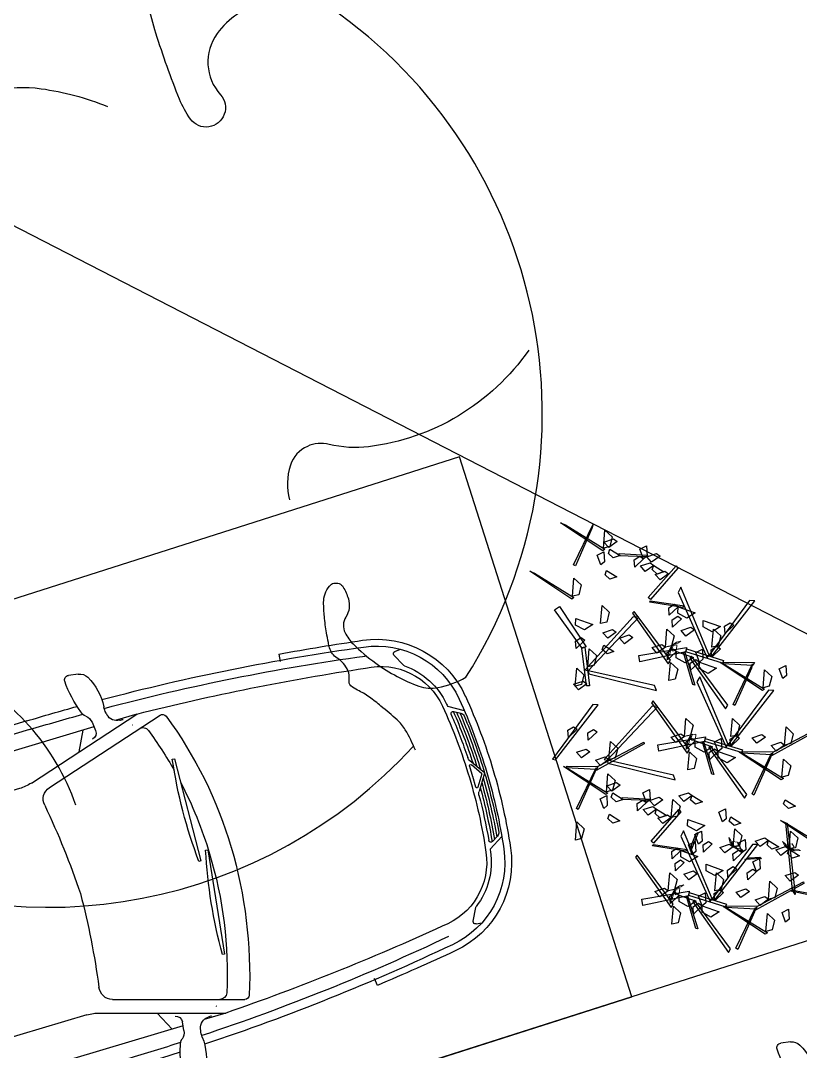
# Model space of a CAD drawing. Header units: inches. Extents: x -18604 to 2753, y -9056 to 3482.
# Drawn here: x -9486.5 to -9142.5, y 1829.1 to 2283.5 of the extents above; entities that cross this region are included whole.
import ezdxf

# ---------------------------------------------------------------- set-up
doc = ezdxf.new("R2010")
doc.units = ezdxf.units.IN
doc.layers.add('MOBIL', color=7, linetype='Continuous', lineweight=0)
doc.layers.add('vegetação', color=85, linetype='Continuous')

# ---------------------------------------------------------------- blocks, each defined once
blk = doc.blocks.new('astra1_pb')
for p, q in [((-0.2675, 0.9303), (-0.2245, 0.9372)), ((0.0086, 0.7974), (1.6168, 0.7974)), ((1.9177, 0.7846), (1.9187, 0.8046)), ((2.2357, 0.7855), (2.307, 0.7795)), ((-1.1401, 0.762), (-1.1366, 0.7287)), ((-0.3356, 0.7305), (-0.3373, 0.7226)), ((2.234, 0.7656), (2.3054, 0.7595)), ((2.2643, 0.6503), (2.2738, 0.7622)), ((-0.4642, 0.6877), (-0.3648, 0.6877)), ((0.0683, 0.5289), (-0.4642, 0.6877)), ((-0.2647, 0.7092), (-0.2691, 0.6699)), ((-0.2672, 0.6874), (1.6168, 0.6874)), ((-0.1734, 0.601), (-0.2174, 0.6877)), ((0.6873, 0.6877), (0.6921, 0.5205)), ((0.7114, 0.6877), (0.7114, 0.5205)), ((0.7355, 0.6877), (0.7307, 0.5205)), ((1.4986, 0.5205), (1.5232, 0.6877)), ((1.5188, 0.5205), (1.5434, 0.6877)), ((1.5391, 0.5205), (1.5636, 0.6877)), ((-0.002, 0.4872), (-0.5612, 0.6541)), ((2.2643, 0.6503), (2.228, 0.5472)), ((2.3489, 0.6444), (2.3982, 0.6507)), ((-1.6337, 0.6267), (-1.66, 0.6292)), ((-1.6256, 0.6123), (-1.653, 0.5574)), ((2.2233, 0.4321), (2.3428, 0.6333)), ((0.1255, 0.5205), (2.1903, 0.5205)), ((-1.7876, 0.3286), (-1.853, 0.2901)), ((-1.7876, -0.3286), (-1.853, -0.2901)), ((2.2233, -0.4321), (2.3428, -0.6333)), ((-0.002, -0.4872), (-0.5612, -0.6541)), ((0.0683, -0.5289), (-0.4642, -0.6877)), ((0.1255, -0.5205), (2.1903, -0.5205)), ((0.6873, -0.6877), (0.6921, -0.5205)), ((0.7114, -0.6877), (0.7114, -0.5205)), ((0.7355, -0.6877), (0.7307, -0.5205)), ((1.4986, -0.5205), (1.5232, -0.6877)), ((1.5188, -0.5205), (1.5434, -0.6877)), ((1.5391, -0.5205), (1.5636, -0.6877)), ((-1.6256, -0.6123), (-1.653, -0.5574)), ((2.2643, -0.6503), (2.228, -0.5472)), ((-1.6337, -0.6267), (-1.66, -0.6292)), ((-0.1734, -0.601), (-0.2174, -0.6877)), ((-0.2647, -0.7092), (-0.2691, -0.6699)), ((2.2643, -0.6503), (2.2738, -0.7622)), ((2.3489, -0.6444), (2.3982, -0.6507)), ((-0.4642, -0.6877), (-0.3648, -0.6877)), ((-0.3356, -0.7305), (-0.3373, -0.7226)), ((-0.2672, -0.6874), (1.6168, -0.6874)), ((-1.1401, -0.762), (-1.1366, -0.7287)), ((2.234, -0.7656), (2.3054, -0.7595)), ((0.0086, -0.7974), (1.6168, -0.7974)), ((1.9177, -0.7846), (1.9187, -0.8046)), ((2.2357, -0.7855), (2.307, -0.7795)), ((-0.2675, -0.9303), (-0.2245, -0.9372))]:
    blk.add_line(p, q)
at = {"color": 9}
for p, q in [((0.3962, 0.7924), (0.3962, 0.7974)), ((0.4112, 0.7774), (0.6401, 0.7774)), ((0.6551, 0.7924), (0.6551, 0.7974)), ((1.3006, 0.7924), (1.3006, 0.7974)), ((1.3156, 0.7774), (1.4356, 0.7774)), ((1.4506, 0.7924), (1.4506, 0.7974)), ((0.0086, 0.7574), (1.6168, 0.7574)), ((-0.5575, 0.452), (-0.567, 0.4516)), ((-0.567, 0.4516), (-0.5505, -0.0132)), ((-1.8076, 0.2994), (-1.8357, 0.2828)), ((2.4383, 0.1605), (2.3983, 0.1587)), ((-1.8601, 0.0003), (-1.8136, 0.0706)), ((-1.8481, 0.0003), (-1.8144, 0.0512)), ((-1.8052, 0.0485), (-1.8052, 0.0003)), ((-0.5838, 0.0256), (-0.5932, 0.0244)), ((-0.5932, 0.0244), (-0.5326, -0.4368)), ((-1.8601, -0.0003), (-1.8136, -0.0706)), ((-1.8481, -0.0003), (-1.8144, -0.0512)), ((-1.8052, -0.0485), (-1.8052, -0.0003)), ((-0.5505, -0.0132), (-0.541, -0.0129)), ((2.4383, -0.1605), (2.3983, -0.1587)), ((-1.8076, -0.2994), (-1.8357, -0.2828)), ((-0.5326, -0.4368), (-0.5232, -0.4355)), ((0.0086, -0.7574), (1.6168, -0.7574)), ((0.3962, -0.7924), (0.3962, -0.7974)), ((0.4112, -0.7774), (0.6401, -0.7774)), ((0.6551, -0.7924), (0.6551, -0.7974)), ((1.3006, -0.7924), (1.3006, -0.7974)), ((1.3156, -0.7774), (1.4356, -0.7774)), ((1.4506, -0.7924), (1.4506, -0.7974))]:
    blk.add_line(p, q, dxfattribs=at)
for centre, radius, start, end in [((-0.2595, 0.8809), 0.05, 99.2101, 151.2266), ((-0.6929, 0.9365), 0.4919, 339.878, 357.6913), ((-0.2213, 0.9175), 0.02, 357.6913, 99.2101), ((-0.0795, 0.7821), 0.2554, 151.2266, 184.9942), ((-0.0361, -8.8626), 9.66, 91.77073, 98.76148), ((0.0086, -12.0032), 12.8006, 90, 91.03052), ((0.4079, 0.699), 0.3037, 357.8813, 18.9108), ((1.3885, 0.6959), 0.1552, 356.9873, 40.8552), ((1.0184, -16.8359), 17.6434, 86.04929, 88.05621), ((1.0184, -16.8359), 17.6634, 86.04929, 87.0782), ((2.2969, 0.6599), 0.12, 11.2743, 85.133), ((0.0467, -9.9744), 10.8018, 96.3074, 98.29586), ((-0.4335, 0.7511), 0.1, 348.1083, 4.9942), ((-0.215, 0.7036), 0.05, 128.1727, 173.5799), ((-0.2713, 0.7753), 0.0411, 308.1727, 348.7801), ((2.2969, 0.6599), 0.1, 11.2743, 85.133), ((-1.4498, 0.2889), 0.43, 98.2959, 171.9694), ((-1.4498, 0.2889), 0.4, 98.2959, 171.9694), ((0.2453, -20.8925), 21.5846, 91.6727, 91.71269), ((-0.3862, 0.7329), 0.05, 271.6727, 348.1083), ((1.2507, -11.3934), 12.0862, 85.18943, 88.27989), ((0.3618, -20.9112), 21.7077, 84.87879, 84.95798), ((2.2952, 0.66), 0.05, 10.5383, 85.133), ((-1.0133, 0), 3.4953, 0, 11.2743), ((1.1984, 0.0059), 1.8941, 160.3901, 180.0138), ((-0.5669, 0.6349), 0.02, 73.3881, 160.3901), ((-0.2393, 0.6665), 0.03, 173.5799, 258.0136), ((-1.0133, 0.0445), 3.4153, 10.1152, 10.5383), ((-1.0133, 0), 3.4753, 0, 11.2743), ((-1.6346, 0.6168), 0.01, 333.5251, 84.6577), ((1.1984, 0.0059), 1.7941, 160.5282, 167.22), ((-0.4647, 0.594), 0.03, 73.3881, 160.5282), ((-1.0133, 0), 3.4153, 0, 10.6867), ((-1.4693, 0.2939), 0.32, 125.7107, 171.9063), ((-1.6619, 0.5619), 0.01, 305.7107, 333.5251), ((2.1903, 0.5605), 0.04, 270, 340.5991), ((0.1255, 0.7205), 0.2, 253.3881, 270), ((-0.0192, 0.4297), 0.06, 348.9049, 73.3881), ((3.6428, -0.1351), 3.6453, 171.2702, 177.8764), ((-1.0133, 0), 3.2653, 0, 7.6043), ((0.5952, 0.0003), 2.4953, 171.9694, 180.0078), ((0.5952, 0.0003), 2.4653, 171.9694, 180.0078), ((0.5952, 0.0003), 2.4053, 171.9063, 172.157), ((1.1984, 0.0059), 1.7941, 169.095, 180.0138), ((0.5952, -0.0003), 2.4953, 179.9922, 188.0306), ((0.5952, -0.0003), 2.4653, 179.9922, 188.0306), ((1.3384, 0.0179), 2.0341, 180.3247, 198.9193), ((1.1997, -0.0056), 1.7953, 179.6316, 199.4683), ((-1.0133, 0), 3.2653, 352.3957, 0), ((-1.0133, 0), 3.4153, 349.3133, 0), ((-1.0133, 0), 3.4753, 348.7257, 0), ((-1.0133, 0), 3.4953, 348.7257, 0), ((3.6428, 0.1351), 3.6453, 182.1236, 188.7298), ((-1.4498, -0.2889), 0.43, 188.0306, 261.7041), ((-1.4498, -0.2889), 0.4, 188.0306, 261.7041), ((0.5952, -0.0003), 2.4053, 187.843, 188.0937), ((-1.4693, -0.2939), 0.32, 188.0937, 234.2893), ((-0.0192, -0.4297), 0.06, 286.6119, 11.0951), ((0.1255, -0.7205), 0.2, 90, 106.6119), ((2.1903, -0.5605), 0.04, 19.4009, 90), ((-1.6619, -0.5619), 0.01, 26.4749, 54.2893), ((-1.6346, -0.6168), 0.01, 275.3423, 26.4749), ((-0.4647, -0.594), 0.03, 199.4718, 286.6119), ((-0.5669, -0.6349), 0.02, 199.6099, 286.6119), ((-0.2393, -0.6665), 0.03, 101.9864, 186.4201), ((1.2507, 11.3934), 12.0862, 271.72011, 274.81057), ((2.2952, -0.66), 0.05, 274.867, 349.4617), ((2.2969, -0.6599), 0.1, 274.867, 348.7257), ((-1.0133, -0.0445), 3.4153, 349.4617, 349.8848), ((0.0467, 9.9744), 10.8018, 261.70414, 263.6926), ((-0.0361, 8.8626), 9.66, 261.23852, 268.22927), ((0.2453, 20.8925), 21.5846, 268.28731, 268.3273), ((-0.3862, -0.7329), 0.05, 11.8917, 88.3273), ((-0.215, -0.7036), 0.05, 186.4201, 231.8273), ((0.4079, -0.699), 0.3037, 341.0892, 2.1187), ((1.3885, -0.6959), 0.1552, 319.1448, 3.0127), ((0.3618, 20.9112), 21.7077, 275.04202, 275.12121), ((2.2969, -0.6599), 0.12, 274.867, 348.7257), ((-0.4335, -0.7511), 0.1, 355.0058, 11.8917), ((-0.0795, -0.7821), 0.2554, 175.0058, 208.7734), ((-0.2713, -0.7753), 0.0411, 11.2199, 51.8273), ((-0.6929, -0.9365), 0.4919, 2.3087, 20.122), ((1.0184, 16.8359), 17.6434, 271.94379, 273.95071), ((0.0086, 12.0032), 12.8006, 268.96948, 270), ((1.0184, 16.8359), 17.6634, 272.9218, 273.95071), ((-0.2595, -0.8809), 0.05, 208.7734, 260.7899), ((-0.2213, -0.9175), 0.02, 260.7899, 2.3087)]:
    blk.add_arc(centre, radius, start, end)
for centre, radius, start, end in [((0.4112, 0.7924), 0.015, 180, 270), ((0.6401, 0.7924), 0.015, 270, 0), ((1.3156, 0.7924), 0.015, 180, 270), ((1.4356, 0.7924), 0.015, 270, 0), ((-0.0361, -8.8633), 9.6207, 91.77157, 98.76564), ((0.0086, -12.0032), 12.7606, 90, 91.09598), ((1.4821, -5.9736), 6.7323, 83.28249, 88.8635), ((-0.0093, -9.8528), 10.5504, 92.47101, 98.0602), ((0.1756, -23.3786), 24.0336, 91.44683, 91.45029), ((-1.4693, 0.2939), 0.3, 93.6894, 171.9063), ((-2.7888, 0.1401), 2.253, 356.1076, 7.9577), ((0.5952, 0.0003), 2.3853, 171.9063, 180.0078), ((0.5952, 0.0003), 2.4433, 173.3007, 179.5727), ((-1.8256, 0.2656), 0.02, 120.4766, 173.7472), ((0.5952, 0.0003), 2.4313, 173.0859, 179.1361), ((0.5952, 0.0003), 2.4193, 172.8771, 178.6898), ((0.5952, 0.0003), 2.4053, 173.0944, 177.9556), ((-1.8026, 0.2907), 0.01, 353.0944, 120.4766), ((0.5952, 0.0003), 2.4553, 173.7472, 180), ((-1.0133, 0), 3.4553, 0, 2.6628), ((-1.8102, 0.0485), 0.005, 0, 146.4863), ((-1.8385, 0.0872), 0.03, 326.36, 357.9556), ((-2.7753, -0.4969), 2.253, 1.5598, 13.4099), ((-1.0133, 0), 3.4553, 357.3372, 0), ((0.5952, -0.0003), 2.4553, 180, 186.2528), ((0.5952, -0.0003), 2.4433, 180.4273, 186.6993), ((0.5952, -0.0003), 2.4313, 180.8639, 186.9141), ((0.5952, -0.0003), 2.3853, 179.9922, 188.0937), ((0.5952, -0.0003), 2.4193, 181.3102, 187.1229), ((-1.8102, -0.0485), 0.005, 213.5137, 0), ((-1.8385, -0.0872), 0.03, 2.0444, 33.64), ((0.5952, -0.0003), 2.4053, 182.0444, 186.9056), ((-1.8256, -0.2656), 0.02, 186.2528, 239.5234), ((-1.8026, -0.2907), 0.01, 239.5234, 6.9056), ((-1.4693, -0.2939), 0.3, 188.0937, 266.3106), ((-0.0093, 9.8528), 10.5504, 261.9398, 267.52899), ((-0.0361, 8.8633), 9.6207, 261.23436, 268.22843), ((0.1756, 23.3786), 24.0336, 268.54971, 268.55317), ((1.4821, 5.9736), 6.7323, 271.1365, 276.71751), ((0.0086, 12.0032), 12.7606, 268.90402, 270), ((0.4112, -0.7924), 0.015, 90, 180), ((0.6401, -0.7924), 0.015, 0, 90), ((1.3156, -0.7924), 0.015, 90, 180), ((1.4356, -0.7924), 0.015, 0, 90)]:
    blk.add_arc(centre, radius, start, end, dxfattribs=at)
blk = doc.blocks.new('Arv02p')
for points in [[(0.2699, 0.4143, 0.148102), (0.2051, 0.4179, 0.178804), (0.1601, 0.3875, 0.355092), (0.1637, 0.3277, -1.056018), (0.1344, 0.3037, -0.061007), (0.1236, 0.323, -0.019649), (0.1001, 0.3875, -0.043626), (0.0872, 0.4445, -0.02492), (0.0832, 0.4908)], [(-0.2226, 0.2341, -0.044316), (-0.1883, 0.2722, -0.063037), (-0.159, 0.2933, -0.035816), (-0.1132, 0.3141, -0.031907), (-0.0591, 0.3303, -0.089814), (-0.0121, 0.3325, -0.062639), (0.053, 0.3155)], [(0.4674, 0.0792, -0.10423), (0.3989, 0.0146, -0.105532), (0.3111, -0.0163, -0.090926), (0.2723, -0.0142, 0.167805), (0.251, -0.0163, 0.209054), (0.2345, -0.0348, 0.150139), (0.2339, -0.0687)], [(0.3587, -0.3133, 0.041858), (0.3487, -0.2934, 0.074343), (0.3406, -0.2837, 0.009974), (0.3247, -0.2703, 0.014428), (0.3133, -0.2615, 0.05276), (0.3016, -0.2549, -0.090959), (0.2952, -0.2505, -0.242841), (0.2933, -0.2449, 0.146159), (0.2921, -0.2357, 0.152672), (0.2815, -0.2236, -0.196751), (0.274, -0.2135, -0.011927), (0.2728, -0.2084, -0.006239), (0.2709, -0.1987, -0.018735), (0.2687, -0.183, -0.02126), (0.2679, -0.1691, -0.177551), (0.2735, -0.153, -0.330792), (0.283, -0.1506, -0.158103), (0.2869, -0.1539, -0.06159), (0.2921, -0.1654, -0.219886), (0.2898, -0.1833, 0.2632), (0.2891, -0.1987, 0.082344), (0.2971, -0.2096, 0.038235), (0.3194, -0.2283, 0.0347), (0.3404, -0.2412, 0.036961), (0.3618, -0.2505, 0.132038), (0.3804, -0.2518, 0.083369), (0.4077, -0.2416)], [(0.0262, -0.3693, 0.200557), (-0.093, -0.2377, 0.077167), (-0.1502, -0.2209, 0.032772), (-0.1999, -0.2177, 0.085074), (-0.2189, -0.2209, 0.240467), (-0.2348, -0.2377, -0.173943), (-0.2532, -0.2628, -0.178126), (-0.3, -0.2744, -0.162688), (-0.3476, -0.2524)]]:
    blk.add_lwpolyline(points, format="xyb")
for start, end in [(79.7545, 160.2563), (328.0471, 55.6882), (171.3481, 317.9468)]:
    blk.add_arc((-0.0029, 0.0146), 0.484, start, end)

msp = doc.modelspace()

# ---------------------------------------------------------------- linework, layer by layer
msp.add_line((-9770.46, 2337.42, 23.31), (-5556.73, 171.42, -142.69))
at = {"extrusion": (-0.000701213, -0.001358, 0.999999), "elevation": 20.54}
for points in [[(-9292.87, 2091.27), (-9769.21, 1939.28), (-9693.22, 1701.11), (-9216.87, 1853.1)], [(-9292.87, 2091.27), (-9769.21, 1939.28), (-9693.22, 1701.11), (-9216.87, 1853.1)], [(-8978.7, 1929.09), (-9455.05, 1777.1), (-9379.05, 1538.93), (-8902.71, 1690.92)]]:
    msp.add_lwpolyline(points, close=True, dxfattribs=at)
at = {"layer": 'MOBIL', "color": 210, "linetype": 'Continuous'}
for points in [[(-9199.06, 2008.1, 60.18), (-9196.53, 2009, 59.4), (-9195.26, 2009.96, 62.03), (-9197.11, 2009.44, 63.43)], [(-9199.35, 2007.95, 60.61), (-9200.13, 2004.23, 58.81), (-9200.95, 2003.21, 61.83), (-9200.49, 2005.32, 62.74)], [(-9199.27, 2008.05, 60.61), (-9200.47, 2005.71, 64.43), (-9199.06, 2006.86, 68.07), (-9198.4, 2008.26, 65.46)], [(-9199.28, 2007.9, 60.37), (-9198.8, 2005.56, 57.18), (-9197.19, 2006.09, 55.44), (-9196.93, 2008.26, 57.4)], [(-9191, 1968.53, 27.55), (-9191.77, 1964.81, 25.75), (-9192.59, 1963.8, 28.77), (-9192.13, 1965.9, 29.68)], [(-9190.91, 1968.63, 27.54), (-9192.11, 1966.29, 31.37), (-9190.71, 1967.45, 35.01), (-9190.04, 1968.84, 32.39)], [(-9190.93, 1968.48, 27.31), (-9190.45, 1966.14, 24.12), (-9188.83, 1966.67, 22.38), (-9188.57, 1968.84, 24.34)], [(-9172.33, 1919.43, -12.38), (-9173.13, 1921.99, -13.16), (-9174.03, 1923.31, -10.53), (-9173.58, 1921.44, -9.13)], [(-9172.28, 1919.22, -11.95), (-9169.99, 1917.93, -8.13), (-9171.09, 1919.38, -4.49), (-9172.46, 1920.1, -7.1)], [(-9172.13, 1919.2, -12.19), (-9169.78, 1919.59, -15.38), (-9170.24, 1921.22, -17.12), (-9172.4, 1921.57, -15.16)], [(-9172.19, 1919.13, -11.95), (-9168.5, 1918.21, -13.75), (-9167.52, 1917.35, -10.73), (-9169.61, 1917.89, -9.82)], [(-9147.7, 1918.31, -40.21), (-9149.15, 1920.57, -40.99), (-9150.37, 1921.59, -38.36), (-9149.44, 1919.91, -36.96)], [(-9147.45, 1918.14, -40.02), (-9145.28, 1919.13, -43.21), (-9146.16, 1920.59, -44.95), (-9148.34, 1920.35, -42.99)], [(-9147.6, 1918.12, -39.78), (-9145.05, 1917.48, -35.96), (-9146.49, 1918.59, -32.32), (-9148, 1918.92, -34.93)], [(-9147.49, 1918.06, -39.78), (-9143.69, 1918.15, -41.58), (-9142.51, 1917.57, -38.56), (-9144.67, 1917.54, -37.65)], [(-9198.08, 1900.51, 9.44), (-9198.85, 1896.79, 7.64), (-9199.67, 1895.77, 10.66), (-9199.21, 1897.88, 11.57)], [(-9197.99, 1900.6, 9.44), (-9199.19, 1898.26, 13.26), (-9197.79, 1899.42, 16.9), (-9197.12, 1900.82, 14.29)], [(-9198.01, 1900.46, 9.2), (-9197.53, 1898.12, 6.01), (-9195.91, 1898.65, 4.27), (-9195.65, 1900.82, 6.23)], [(-9197.78, 1900.66, 9.01), (-9195.26, 1901.56, 8.23), (-9193.98, 1902.52, 10.86), (-9195.83, 1901.99, 12.25)]]:
    msp.add_3dface(points, dxfattribs=at)
at = {"layer": 'vegetação', "linetype": 'Continuous'}
for points in [[(-9246.11, 2061.12, 3.4), (-9228.72, 2050.4, 19.54), (-9229.66, 2049.73, 18.45), (-9248.25, 2062.04, 1.35)], [(-9234.45, 2059.6, 31.41), (-9241.76, 2043.07, 52.95), (-9242.55, 2043.6, 51.51), (-9233.93, 2061.51, 28.66)], [(-9229.36, 2050.97, 36.44), (-9228.7, 2058.91, 34.88), (-9225.51, 2055.95, 34.2), (-9226.61, 2051.63, 35.32)], [(-9223.25, 2053.81, 53.76), (-9226.97, 2051.16, 52.19), (-9229.13, 2053.62, 57.79), (-9224.88, 2055.02, 56.93)], [(-9226.5, 2050.41, 38.99), (-9221.98, 2047.61, 35.16), (-9225.02, 2046.58, 35.43), (-9227.18, 2048.55, 37.76)], [(-9211.69, 2046.17, 0.33), (-9213.3, 2050.45, -1.24), (-9210.37, 2051.91, 4.36), (-9210.1, 2047.43, 3.5)], [(-9230.54, 2043.61, -7.4), (-9232.15, 2047.88, -8.97), (-9229.22, 2049.34, -3.37), (-9228.95, 2044.87, -4.23)], [(-9210.28, 2047.15, 36.47), (-9222.6, 2047.52, 64.92), (-9222.36, 2048.48, 63.28), (-9209.88, 2047.77, 34.84)], [(-9211.69, 2046.17, 15.79), (-9215.56, 2042.52, 11.97), (-9215.78, 2045.72, 12.24), (-9213.32, 2047.31, 14.57)], [(-9204.4, 2047.35, 32.44), (-9208.11, 2044.69, 30.87), (-9210.28, 2047.15, 36.47), (-9206.02, 2048.56, 35.61)], [(-9259.77, 2039.84, -49.7), (-9242.38, 2029.12, -33.57), (-9243.32, 2028.45, -34.65), (-9261.91, 2040.75, -51.76)], [(-9207.19, 2043.31, 131.81), (-9210.91, 2040.65, 130.24), (-9213.07, 2043.11, 135.84), (-9208.82, 2044.51, 134.98)], [(-9209.67, 2029.12, -59.05), (-9197.36, 2043.13, -47.17), (-9196.51, 2042.04, -47.73), (-9208.6, 2028.32, -59.37)], [(-9207.19, 2043.31, 131.81), (-9202.67, 2040.5, 127.98), (-9205.71, 2039.47, 128.26), (-9207.87, 2041.44, 130.59)], [(-9200.7, 2039.55, 11.16), (-9204.42, 2036.9, 9.58), (-9206.59, 2039.36, 15.19), (-9202.33, 2040.76, 14.32)], [(-9243.02, 2029.68, -16.67), (-9242.36, 2037.63, -18.23), (-9239.17, 2034.67, -18.91), (-9240.26, 2030.35, -17.79)], [(-9182.71, 2003.7, -20.64), (-9195.27, 2033.66, -3.17), (-9196.48, 2031.4, -4.93), (-9183.59, 2002.54, -21.6)], [(-9208.78, 2027.73, -60.02), (-9193.67, 2025.48, -57.64), (-9194.31, 2024.71, -58.62), (-9208.96, 2027.14, -60.67)], [(-9181.41, 2003.41, -19.34), (-9162.6, 2027.64, 4.37), (-9164.92, 2027.76, 1.99), (-9182.71, 2003.7, -20.64)], [(-9248.72, 2025.2, -43.02), (-9237.01, 2007.45, -11.12), (-9238.93, 2006.93, -12.05), (-9251.03, 2023.68, -43.02)], [(-9230.66, 2017.66, -24.87), (-9230, 2025.61, -26.43), (-9226.81, 2022.65, -27.1), (-9227.91, 2018.33, -25.98)], [(-9216.5, 2022.18, -44.02), (-9200.75, 1999.89, -12.35), (-9199.82, 2001.49, -15.53), (-9215.77, 2023, -45.75)], [(-9196.45, 2025.05, 41.72), (-9200.32, 2021.4, 37.89), (-9200.54, 2024.6, 38.16), (-9198.08, 2026.19, 40.49)], [(-9196.45, 2025.05, 37.08), (-9188.93, 2022.38, 35.52), (-9192.61, 2020.06, 34.85), (-9196.51, 2022.22, 35.96)], [(-9241.58, 2019.85, -18.47), (-9234.07, 2017.19, -20.02), (-9237.75, 2014.86, -20.7), (-9241.64, 2017.02, -19.58)], [(-9236.05, 1996.87, -1.53), (-9213.73, 2020.46, 15.95), (-9216.28, 2020.66, 14.19), (-9237.47, 1997.2, -2.48)], [(-9194.99, 2019.75, -61.67), (-9198.86, 2016.1, -65.5), (-9199.08, 2019.3, -65.23), (-9196.62, 2020.89, -62.9)], [(-9185.31, 2018.98, 52.76), (-9177.79, 2016.31, 51.2), (-9181.47, 2013.99, 50.53), (-9185.37, 2016.15, 51.65)], [(-9171.85, 2016.9, 9.83), (-9175.72, 2013.25, 6), (-9175.94, 2016.45, 6.27), (-9173.48, 2018.04, 8.6)], [(-9223.71, 2013.81, 4.15), (-9227.42, 2011.16, 2.58), (-9229.59, 2013.62, 8.18), (-9225.33, 2015.02, 7.32)], [(-9202.03, 2007.23, 61.49), (-9201.38, 2015.18, 59.93), (-9198.19, 2012.22, 59.26), (-9199.28, 2007.9, 60.37)], [(-9189.25, 2014.83, 61.49), (-9192.97, 2012.18, 59.92), (-9195.13, 2014.64, 65.52), (-9190.87, 2016.04, 64.66)], [(-9181.49, 2007.25, 36.11), (-9180.84, 2015.2, 34.55), (-9177.65, 2012.24, 33.88), (-9178.74, 2007.91, 34.99)], [(-9237.61, 2010.37, -20.23), (-9241.47, 2006.72, -24.06), (-9241.69, 2009.92, -23.78), (-9239.23, 2011.51, -21.45)], [(-9216.39, 2011.45, 0.09), (-9220.11, 2008.8, -1.49), (-9222.27, 2011.26, 4.12), (-9218.01, 2012.66, 3.26)], [(-9237.6, 2007.21, -11.49), (-9235.55, 1990.16, 4.65), (-9236.89, 1990.14, 3.89), (-9238.88, 2006.86, -11.92)], [(-9236.27, 1998.59, -24.87), (-9235.62, 2006.54, -26.43), (-9232.43, 2003.58, -27.1), (-9233.52, 1999.26, -25.98)], [(-9229.27, 2008.13, 0.09), (-9224.75, 2005.32, -3.74), (-9227.79, 2004.29, -3.47), (-9229.96, 2006.27, -1.14)], [(-9213.75, 2003.57, -62.14), (-9192.78, 2007.11, -30.24), (-9193.08, 2005.14, -31.17), (-9213.29, 2000.84, -62.14)], [(-9202.03, 2007.23, 61.49), (-9205.75, 2004.58, 59.92), (-9207.92, 2007.04, 65.52), (-9203.66, 2008.44, 64.66)], [(-9197.21, 2005.37, -32.14), (-9201.07, 2001.72, -35.97), (-9201.29, 2004.92, -35.69), (-9198.83, 2006.51, -33.36)], [(-9197.21, 2005.37, 20.43), (-9189.69, 2002.71, 18.87), (-9193.37, 2000.38, 18.2), (-9197.27, 2002.54, 19.32)], [(-9193.52, 2005.07, -31.84), (-9189.08, 1990.51, -28.9), (-9189.93, 1990.74, -30.1), (-9194.05, 2004.98, -32.64)], [(-9192.8, 2006.47, -30.6), (-9176.38, 2001.45, -14.47), (-9176.9, 2000.22, -15.23), (-9192.99, 2005.16, -31.04)], [(-9187.05, 2000.71, 15.79), (-9188.66, 2004.98, 14.22), (-9185.73, 2006.44, 19.83), (-9185.46, 2001.97, 18.96)], [(-9177.71, 2006.54, 9.83), (-9181.58, 2002.89, 6), (-9181.8, 2006.09, 6.27), (-9179.34, 2007.68, 8.6)], [(-9200.46, 1992.55, 40.17), (-9199.81, 2000.5, 38.61), (-9196.62, 1997.54, 37.94), (-9197.71, 1993.22, 39.06)], [(-9191.22, 2002.4, -103.34), (-9175.47, 1980.11, -71.68), (-9174.55, 1981.71, -74.86), (-9190.49, 2003.22, -105.08)], [(-9187.05, 2000.71, -7.4), (-9190.92, 1997.06, -11.23), (-9191.13, 2000.26, -10.95), (-9188.67, 2001.85, -8.62)], [(-9187.05, 2000.71, -7.4), (-9179.53, 1998.04, -8.96), (-9183.21, 1995.72, -9.63), (-9187.11, 1997.88, -8.52)], [(-9175.74, 1999.52, -14.15), (-9158.35, 1988.8, 1.99), (-9159.28, 1988.13, 0.9), (-9177.88, 2000.43, -16.2)], [(-9176.28, 2000.7, -14.42), (-9162.79, 2000.55, 14.03), (-9163.5, 1999.16, 12.02), (-9176.65, 1999.87, -15.51)], [(-9164.07, 1997.99, 13.86), (-9171.39, 1981.47, 35.4), (-9172.18, 1982, 33.96), (-9163.56, 1999.91, 11.11)], [(-9241.84, 1990.13, 2.96), (-9241.18, 1998.07, 1.41), (-9237.99, 1995.11, 0.73), (-9239.09, 1990.79, 1.85)], [(-9235.79, 1995.56, -0.23), (-9206.03, 1988.15, 23.48), (-9206.86, 1990.32, 21.1), (-9236.05, 1996.87, -1.53)], [(-9158.98, 1989.36, 18.89), (-9158.33, 1997.31, 17.33), (-9155.14, 1994.35, 16.65), (-9156.23, 1990.03, 17.77)], [(-9150.26, 1993.47, -7.4), (-9151.88, 1997.74, -8.97), (-9148.94, 1999.2, -3.37), (-9148.68, 1994.73, -4.23)], [(-9236.68, 1991.11, 20.08), (-9240.4, 1988.45, 18.5), (-9242.57, 1990.91, 24.11), (-9238.31, 1992.31, 23.25)], [(-9174.36, 1964.28, -53.71), (-9186.91, 1994.24, -36.24), (-9188.13, 1991.99, -37.99), (-9175.24, 1963.12, -54.66)], [(-9173.05, 1963.99, -52.41), (-9154.24, 1988.22, -28.7), (-9156.56, 1988.34, -31.08), (-9174.36, 1964.28, -53.71)], [(-9250.5, 1957.57, -52.97), (-9231.7, 1981.8, -29.26), (-9234.02, 1981.92, -31.64), (-9251.81, 1957.86, -54.27)], [(-9208.14, 1982.77, -77.08), (-9192.39, 1960.48, -45.41), (-9191.47, 1962.08, -48.59), (-9207.42, 1983.58, -78.82)], [(-9227.69, 1957.45, -34.59), (-9205.37, 1981.04, -17.12), (-9207.93, 1981.24, -18.87), (-9229.11, 1957.78, -35.55)], [(-9193.68, 1967.81, 28.43), (-9193.02, 1975.76, 26.87), (-9189.83, 1972.8, 26.19), (-9190.93, 1968.48, 27.31)], [(-9173.13, 1967.83, 3.05), (-9172.48, 1975.78, 1.49), (-9169.29, 1972.82, 0.81), (-9170.38, 1968.5, 1.93)], [(-9240.95, 1971.06, -23.8), (-9244.82, 1967.41, -27.63), (-9245.03, 1970.61, -27.35), (-9242.57, 1972.2, -25.02)], [(-9232.2, 1969.89, 19.14), (-9236.07, 1966.25, 15.31), (-9236.28, 1969.44, 15.59), (-9233.82, 1971.03, 17.91)], [(-9205.4, 1964.16, -95.2), (-9184.42, 1967.69, -63.3), (-9184.72, 1965.73, -64.23), (-9204.94, 1961.43, -95.2)], [(-9193.68, 1967.81, 28.43), (-9197.39, 1965.16, 26.85), (-9199.56, 1967.62, 32.46), (-9195.3, 1969.02, 31.6)], [(-9169.35, 1967.13, -23.24), (-9173.22, 1963.48, -27.07), (-9173.44, 1966.67, -26.79), (-9170.98, 1968.26, -24.46)], [(-9157.92, 1967.53, 27.4), (-9161.64, 1964.87, 25.82), (-9163.8, 1967.33, 31.43), (-9159.55, 1968.74, 30.57)], [(-9154.3, 1961.16, -19.21), (-9134.08, 1971.84, 13.36), (-9133.95, 1971.1, 13.36), (-9155.17, 1959.35, -20.94)], [(-9149.48, 1964.12, 5.92), (-9148.83, 1972.07, 4.36), (-9145.64, 1969.11, 3.69), (-9146.73, 1964.78, 4.8)], [(-9231.75, 1954.74, -19.77), (-9211.53, 1965.42, 12.8), (-9211.41, 1964.67, 12.8), (-9232.62, 1952.93, -21.5)], [(-9226.93, 1957.7, 5.36), (-9226.28, 1965.65, 3.81), (-9223.09, 1962.68, 3.13), (-9224.18, 1958.36, 4.25)], [(-9188.85, 1965.95, -65.2), (-9192.72, 1962.3, -69.03), (-9192.94, 1965.5, -68.76), (-9190.48, 1967.09, -66.43)], [(-9188.85, 1965.95, -12.63), (-9181.33, 1963.29, -14.19), (-9185.01, 1960.96, -14.87), (-9188.91, 1963.12, -13.75)], [(-9185.16, 1965.65, -64.9), (-9180.72, 1951.09, -61.97), (-9181.58, 1951.33, -63.17), (-9185.69, 1965.56, -65.7)], [(-9184.44, 1967.05, -63.67), (-9168.02, 1962.04, -47.54), (-9168.54, 1960.8, -48.29), (-9184.64, 1965.74, -64.1)], [(-9182.86, 1962.98, -136.41), (-9167.12, 1940.69, -104.74), (-9166.19, 1942.29, -107.92), (-9182.14, 1963.8, -138.14)], [(-9178.69, 1961.29, -17.27), (-9180.31, 1965.56, -18.85), (-9177.37, 1967.03, -13.24), (-9177.11, 1962.55, -14.1)], [(-9149.48, 1964.12, -14.18), (-9153.2, 1961.46, -15.75), (-9155.36, 1963.93, -10.15), (-9151.11, 1965.33, -11.01)], [(-9235.37, 1961.11, 26.84), (-9239.09, 1958.45, 25.27), (-9241.26, 1960.91, 30.87), (-9237, 1962.31, 30.01)], [(-9226.93, 1957.7, -14.74), (-9230.65, 1955.04, -16.31), (-9232.82, 1957.51, -10.71), (-9228.56, 1958.91, -11.57)], [(-9192.1, 1953.14, 7.11), (-9191.45, 1961.08, 5.55), (-9188.26, 1958.12, 4.87), (-9189.35, 1953.8, 5.99)], [(-9178.69, 1961.29, -40.46), (-9182.56, 1957.64, -44.29), (-9182.78, 1960.84, -44.02), (-9180.32, 1962.43, -41.69)], [(-9178.69, 1961.29, -40.46), (-9171.18, 1958.63, -42.02), (-9174.85, 1956.3, -42.7), (-9178.75, 1958.46, -41.58)], [(-9167.38, 1960.1, -47.21), (-9149.99, 1949.38, -31.08), (-9150.93, 1948.71, -32.16), (-9169.52, 1961.02, -49.27)], [(-9167.92, 1961.29, -47.49), (-9154.43, 1961.14, -19.04), (-9155.15, 1959.74, -21.05), (-9168.3, 1960.46, -48.57)], [(-9155.72, 1958.58, -19.21), (-9163.03, 1942.05, 2.34), (-9163.82, 1942.58, 0.89), (-9155.2, 1960.5, -21.96)], [(-9244.83, 1953.68, -47.77), (-9227.45, 1942.96, -31.64), (-9228.38, 1942.29, -32.72), (-9246.97, 1954.6, -49.83)], [(-9245.38, 1954.86, -48.05), (-9231.88, 1954.71, -19.6), (-9232.6, 1953.32, -21.61), (-9245.75, 1954.04, -49.13)], [(-9233.17, 1952.16, -19.77), (-9240.49, 1935.63, 1.78), (-9241.28, 1936.16, 0.33), (-9232.65, 1954.07, -22.51)], [(-9227.43, 1956.14, -33.29), (-9197.67, 1948.73, -9.58), (-9198.5, 1950.9, -11.96), (-9227.69, 1957.45, -34.59)], [(-9150.63, 1949.95, -14.18), (-9149.97, 1957.89, -15.74), (-9146.78, 1954.93, -16.41), (-9147.88, 1950.61, -15.3)], [(-9228.08, 1943.53, -14.74), (-9227.43, 1951.47, -16.3), (-9224.24, 1948.51, -16.97), (-9225.33, 1944.19, -15.85)], [(-9221.97, 1946.37, 2.59), (-9225.69, 1943.71, 1.01), (-9227.86, 1946.18, 6.62), (-9223.6, 1947.58, 5.76)], [(-9229.26, 1936.17, -58.57), (-9230.87, 1940.44, -60.15), (-9227.94, 1941.9, -54.54), (-9227.67, 1937.43, -55.4)], [(-9225.22, 1942.97, -12.19), (-9220.71, 1940.16, -16.02), (-9223.74, 1939.14, -15.74), (-9225.91, 1941.11, -13.41)], [(-9209, 1939.71, -14.7), (-9221.32, 1940.08, 13.74), (-9221.08, 1941.04, 12.11), (-9208.6, 1940.32, -16.33)], [(-9210.41, 1938.73, -50.84), (-9212.02, 1943, -52.42), (-9209.09, 1944.47, -46.81), (-9208.83, 1939.99, -47.67)], [(-9203.12, 1939.9, -18.73), (-9206.84, 1937.25, -20.31), (-9209, 1939.71, -14.7), (-9204.74, 1941.11, -15.56)], [(-9190.24, 1941.86, 10.32), (-9193.96, 1939.21, 8.74), (-9196.12, 1941.67, 14.35), (-9191.86, 1943.07, 13.49)], [(-9190.24, 1941.86, 10.32), (-9185.72, 1939.05, 6.49), (-9188.76, 1938.03, 6.76), (-9190.92, 1940, 9.09)], [(-9210.41, 1938.73, -35.38), (-9214.28, 1935.08, -39.21), (-9214.5, 1938.28, -38.93), (-9212.04, 1939.87, -36.6)], [(-9205.91, 1935.86, 80.64), (-9209.63, 1933.21, 79.06), (-9211.8, 1935.67, 84.67), (-9207.54, 1937.07, 83.81)], [(-9205.91, 1935.86, 80.64), (-9201.4, 1933.06, 76.81), (-9204.43, 1932.03, 77.08), (-9206.6, 1934, 79.41)], [(-9199.43, 1932.11, -40.02), (-9198.77, 1940.06, -41.58), (-9195.58, 1937.1, -42.25), (-9196.68, 1932.78, -41.13)], [(-9176.85, 1930.28, -98.93), (-9178.47, 1934.55, -100.5), (-9175.53, 1936.02, -94.9), (-9175.27, 1931.54, -95.76)], [(-9208.39, 1921.68, -110.23), (-9196.08, 1935.69, -98.34), (-9195.23, 1934.6, -98.9), (-9207.32, 1920.88, -110.55)], [(-9199.43, 1932.11, -40.02), (-9203.14, 1929.46, -41.59), (-9205.31, 1931.92, -35.99), (-9201.05, 1933.32, -36.85)], [(-9173.22, 1932.46, -12.19), (-9168.7, 1929.65, -16.02), (-9171.73, 1928.62, -15.74), (-9173.9, 1930.6, -13.41)], [(-9241.74, 1922.24, -67.84), (-9241.08, 1930.19, -69.4), (-9237.89, 1927.23, -70.08), (-9238.99, 1922.91, -68.96)], [(-9192.18, 1931.28, -50.84), (-9184.66, 1928.62, -52.4), (-9188.34, 1926.29, -53.08), (-9192.24, 1928.45, -51.96)], [(-9172.13, 1919.2, -12.19), (-9171.48, 1927.15, -13.74), (-9168.29, 1924.19, -14.42), (-9169.38, 1919.87, -13.3)], [(-9149.15, 1929.92, -100.88), (-9131.77, 1919.19, -84.74), (-9132.7, 1918.53, -85.83), (-9151.29, 1930.83, -102.93)], [(-9145.96, 1900.2, -12.76), (-9148.98, 1929.85, 2.7), (-9148.34, 1929.61, 3.21), (-9144.75, 1898.23, -12.74)], [(-9181.44, 1896.26, -71.82), (-9193.99, 1926.22, -54.34), (-9195.21, 1923.96, -56.1), (-9182.32, 1895.1, -72.77)], [(-9190.49, 1920.02, -57.08), (-9188.52, 1925.16, -50.16), (-9187.63, 1925.49, -49.43), (-9190.86, 1917.51, -60.23)], [(-9187.43, 1920.41, -38.47), (-9189.04, 1924.68, -40.05), (-9186.11, 1926.14, -34.44), (-9185.84, 1921.67, -35.3)], [(-9168.13, 1916.67, -58.57), (-9169.75, 1920.94, -60.15), (-9166.81, 1922.41, -54.54), (-9166.55, 1917.93, -55.4)], [(-9156.5, 1921.98, -23.18), (-9160.22, 1919.33, -24.75), (-9162.38, 1921.79, -19.15), (-9158.13, 1923.19, -20.01)], [(-9147.45, 1918.14, -40.02), (-9146.8, 1926.09, -41.58), (-9143.61, 1923.13, -42.25), (-9144.7, 1918.8, -41.13)], [(-9207.5, 1920.29, -111.2), (-9192.4, 1918.04, -108.81), (-9193.03, 1917.27, -109.79), (-9207.68, 1919.7, -111.85)], [(-9195.17, 1917.61, -9.45), (-9199.04, 1913.96, -13.28), (-9199.26, 1917.16, -13.01), (-9196.8, 1918.75, -10.68)], [(-9190.2, 1915.87, -50.84), (-9191.81, 1920.14, -52.42), (-9188.88, 1921.61, -46.81), (-9188.61, 1917.13, -47.67)], [(-9181.37, 1920.51, -80.47), (-9185.24, 1916.86, -84.3), (-9185.45, 1920.06, -84.03), (-9182.99, 1921.65, -81.7)], [(-9180.13, 1895.97, -70.52), (-9161.32, 1920.2, -46.81), (-9163.64, 1920.32, -49.19), (-9181.44, 1896.26, -71.82)], [(-9172.13, 1919.2, -12.19), (-9175.85, 1916.55, -13.76), (-9178.01, 1919.01, -8.15), (-9173.76, 1920.41, -9.02)], [(-9168.13, 1916.67, -58.57), (-9172, 1913.02, -62.4), (-9172.22, 1916.22, -62.13), (-9169.76, 1917.81, -59.8)], [(-9156.5, 1921.98, -4.62), (-9151.98, 1919.18, -8.45), (-9155.02, 1918.15, -8.18), (-9157.18, 1920.12, -5.85)], [(-9147.45, 1918.14, -40.02), (-9151.17, 1915.48, -41.59), (-9153.33, 1917.95, -35.99), (-9149.07, 1919.35, -36.85)], [(-9147.45, 1918.14, -40.02), (-9142.93, 1915.33, -43.85), (-9145.97, 1914.3, -43.57), (-9148.13, 1916.28, -41.24)], [(-9215.22, 1914.74, -95.19), (-9199.47, 1892.45, -63.52), (-9198.55, 1894.05, -66.7), (-9214.49, 1915.56, -96.92)], [(-9193.72, 1912.31, -112.84), (-9197.59, 1908.66, -116.67), (-9197.8, 1911.86, -116.4), (-9195.34, 1913.44, -114.07)], [(-9195.17, 1917.61, -14.09), (-9187.66, 1914.94, -15.65), (-9191.34, 1912.62, -16.33), (-9195.23, 1914.78, -15.21)], [(-9164.92, 1914.36, -50.77), (-9160.31, 1914.75, -42.53), (-9159.7, 1914.09, -41.66), (-9166.93, 1913.64, -54.53)], [(-9161.82, 1908.29, 1.59), (-9163.44, 1912.56, 0.01), (-9160.51, 1914.03, 5.62), (-9160.24, 1909.55, 4.76)], [(-9187.97, 1907.39, 10.32), (-9191.69, 1904.74, 8.74), (-9193.85, 1907.2, 14.35), (-9189.6, 1908.6, 13.49)], [(-9184.03, 1911.54, 1.59), (-9176.52, 1908.87, 0.03), (-9180.2, 1906.55, -0.64), (-9184.09, 1908.71, 0.47)], [(-9170.57, 1909.46, -41.35), (-9174.44, 1905.81, -45.18), (-9174.66, 1909.01, -44.9), (-9172.2, 1910.6, -42.57)], [(-9161.82, 1908.29, 1.59), (-9165.69, 1904.64, -2.24), (-9165.91, 1907.84, -1.96), (-9163.45, 1909.43, 0.37)], [(-9200.76, 1899.79, 10.32), (-9200.1, 1907.74, 8.76), (-9196.91, 1904.78, 8.08), (-9198.01, 1900.46, 9.2)], [(-9180.21, 1899.81, -15.06), (-9179.56, 1907.76, -16.62), (-9176.37, 1904.79, -17.3), (-9177.46, 1900.47, -16.18)], [(-9143.35, 1906.73, -30.52), (-9147.07, 1904.08, -32.1), (-9149.23, 1906.54, -26.49), (-9144.97, 1907.94, -27.36)], [(-9212.47, 1896.13, -113.31), (-9191.5, 1899.67, -81.41), (-9191.8, 1897.7, -82.34), (-9212.01, 1893.4, -113.31)], [(-9200.76, 1899.79, 10.32), (-9204.47, 1897.14, 8.74), (-9206.64, 1899.6, 14.35), (-9202.38, 1901, 13.49)], [(-9176.43, 1899.1, -41.35), (-9180.3, 1895.45, -45.18), (-9180.52, 1898.65, -44.9), (-9178.06, 1900.24, -42.57)], [(-9165, 1899.5, 9.29), (-9168.72, 1896.85, 7.72), (-9170.88, 1899.31, 13.32), (-9166.63, 1900.71, 12.46)], [(-9161.38, 1893.13, -37.32), (-9141.16, 1903.82, -4.75), (-9141.03, 1903.07, -4.75), (-9162.24, 1891.33, -39.05)], [(-9156.56, 1896.09, -12.19), (-9155.91, 1904.04, -13.74), (-9152.72, 1901.08, -14.42), (-9153.81, 1896.76, -13.3)], [(-9145.96, 1900.2, -12.76), (-9129.75, 1897.19, 10.47), (-9130.51, 1896.3, 9.13), (-9146.78, 1899.68, -14.09)], [(-9195.93, 1897.93, -83.31), (-9199.8, 1894.28, -87.14), (-9200.01, 1897.48, -86.86), (-9197.55, 1899.07, -84.54)], [(-9195.93, 1897.93, -30.74), (-9188.41, 1895.26, -32.3), (-9192.09, 1892.94, -32.97), (-9195.99, 1895.1, -31.86)], [(-9192.24, 1897.63, -83.01), (-9187.8, 1883.06, -80.07), (-9188.65, 1883.3, -81.27), (-9192.77, 1897.54, -83.81)], [(-9191.52, 1899.03, -81.78), (-9175.1, 1894.01, -65.64), (-9175.62, 1892.77, -66.4), (-9191.72, 1897.72, -82.21)], [(-9189.94, 1894.96, -154.52), (-9174.19, 1872.67, -122.85), (-9173.27, 1874.27, -126.03), (-9189.22, 1895.78, -156.25)], [(-9185.77, 1893.27, -35.38), (-9187.38, 1897.54, -36.95), (-9184.45, 1899, -31.35), (-9184.19, 1894.53, -32.21)], [(-9156.56, 1896.09, -32.29), (-9160.28, 1893.44, -33.86), (-9162.44, 1895.9, -28.26), (-9158.19, 1897.3, -29.12)], [(-9199.18, 1885.11, -11), (-9198.53, 1893.06, -12.56), (-9195.34, 1890.1, -13.23), (-9196.43, 1885.78, -12.12)], [(-9185.77, 1893.27, -58.57), (-9189.64, 1889.62, -62.4), (-9189.86, 1892.81, -62.13), (-9187.4, 1894.4, -59.8)], [(-9185.77, 1893.27, -58.57), (-9178.25, 1890.6, -60.13), (-9181.93, 1888.27, -60.81), (-9185.83, 1890.44, -59.69)], [(-9174.46, 1892.08, -65.32), (-9157.07, 1881.35, -49.19), (-9158.01, 1880.69, -50.27), (-9176.6, 1892.99, -67.38)], [(-9175, 1893.26, -65.6), (-9161.51, 1893.11, -37.15), (-9162.22, 1891.71, -39.16), (-9175.38, 1892.43, -66.68)], [(-9162.8, 1890.55, -37.32), (-9170.11, 1874.03, -15.77), (-9170.9, 1874.56, -17.22), (-9162.28, 1892.47, -40.06)], [(-9148.99, 1886.03, -58.57), (-9150.6, 1890.3, -60.15), (-9147.67, 1891.76, -54.54), (-9147.4, 1887.29, -55.4)], [(-9157.71, 1881.92, -32.29), (-9157.05, 1889.87, -33.84), (-9153.86, 1886.91, -34.52), (-9154.95, 1882.59, -33.4)]]:
    msp.add_3dface(points, dxfattribs=at)
at = {"layer": 'vegetação', "color": 72, "linetype": 'Continuous'}
for points in [[(-9227.96, 2041.01, 60.93), (-9223.45, 2038.2, 57.1), (-9226.48, 2037.18, 57.38), (-9228.65, 2039.15, 59.71)], [(-9149.23, 1939.99, 10.32), (-9144.72, 1937.18, 6.49), (-9147.75, 1936.16, 6.76), (-9149.92, 1938.13, 9.09)], [(-9226.69, 1933.57, 9.76), (-9222.17, 1930.76, 5.93), (-9225.2, 1929.73, 6.21), (-9227.37, 1931.71, 8.54)]]:
    msp.add_3dface(points, dxfattribs=at)

# ---------------------------------------------------------------- block references
at = {"xscale": -100.0000000000029, "yscale": 100, "zscale": 99.99999999999989, "rotation": 16.6094703141239}
for p in [(-9460.05, 1898.6, 16.19), (-9145.88, 1736.42, 16.19)]:
    msp.add_blockref('astra1_pb', p, dxfattribs=at)
at = {"layer": 'vegetação', "xscale": 449.9999999999845, "yscale": 450, "zscale": 449.9999999999999, "rotation": 359.6480737934456}
msp.add_blockref('Arv02p', (-9472.88, 2103.81, 1505.97), dxfattribs=at)

doc.saveas('drawing.dxf')
